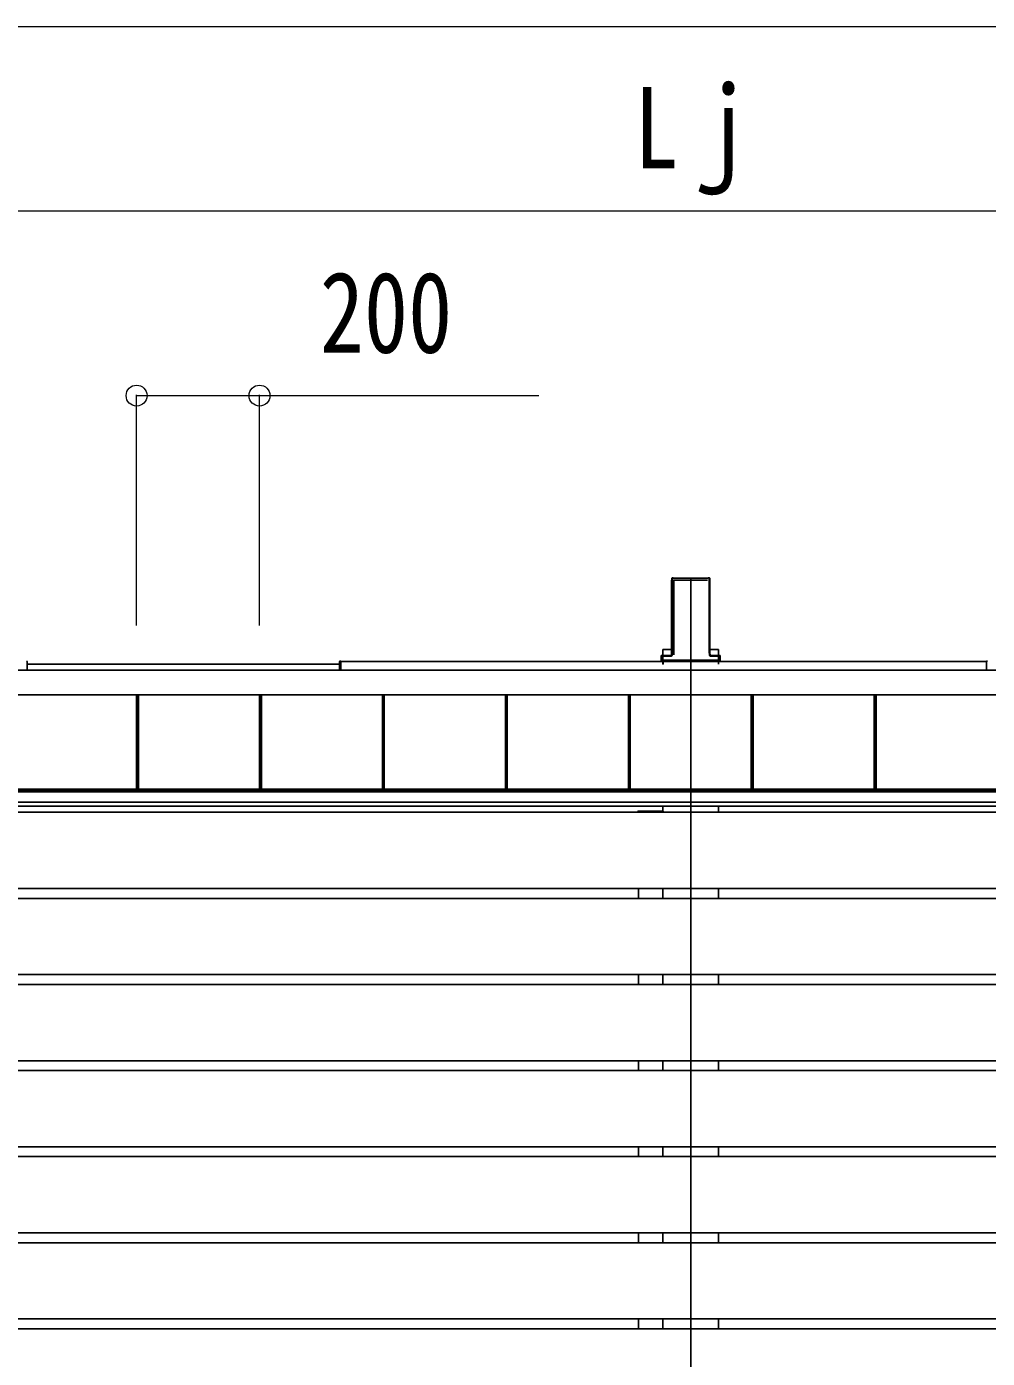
# Model space of a CAD drawing. Units: millimetres, scale not verified. Extents: x -16820 to 16820, y -11880 to 11880.
# Drawn here: x -2435 to -872, y -4648 to -2482 of the extents above; entities that cross this region are included whole.
import ezdxf
from ezdxf.enums import TextEntityAlignment as Align

# ---------------------------------------------------------------- set-up
doc = ezdxf.new("R2010")
doc.units = ezdxf.units.MM
doc.header["$LTSCALE"] = 60
doc.layers.add('0-4_YKK_12', color=2, linetype='Continuous')
doc.layers.add('0-6_YKK_A1', color=4, linetype='Continuous')
doc.layers.add('0-7_YKK_D', color=6, linetype='Continuous', lineweight=18)
doc.styles.add('ＭＳ ゴシック', font='')
doc.styles.get('ＭＳ ゴシック').set_extended_font_data('MS Gothic')

msp = doc.modelspace()

# ---------------------------------------------------------------- linework, layer by layer
at = {"layer": '0-4_YKK_12'}
msp.add_line((-1354.92, -7000), (-1354.92, -3379.97), dxfattribs=at)
at = {"layer": '0-6_YKK_A1'}
for p, q in [((-1386.17, -3385.32), (-1386.17, -3501.99)), ((-1385.81, -3379.47), (-1386.16, -3384.96)), ((-1385.37, -3379.93), (-1385.81, -3379.47)), ((-1385.31, -3379), (-1383.27, -3379)), ((-1385.31, -3379), (-1384.87, -3379.46)), ((-1385.29, -3495.94), (-1385.29, -3380.81)), ((-1384.79, -3380.49), (-1384.79, -3495.62)), ((-1382.96, -3379.33), (-1383.27, -3379)), ((-1382.96, -3379.33), (-1326.88, -3379.33)), ((-1382.42, -3382.47), (-1327.42, -3382.47)), ((-1382.42, -3503.82), (-1382.42, -3382.47)), ((-1326.88, -3379.33), (-1326.57, -3379)), ((-1326.57, -3379), (-1324.53, -3379)), ((-1325.05, -3495.62), (-1325.05, -3380.49)), ((-1324.97, -3379.46), (-1324.53, -3379)), ((-1324.55, -3380.81), (-1324.55, -3495.94)), ((-1324.03, -3379.47), (-1324.47, -3379.93)), ((-1324.03, -3379.47), (-1323.68, -3384.96)), ((-1323.67, -3385.32), (-1323.67, -3501.99)), ((-1402.33, -3512.74), (-1402.33, -3505.86)), ((-1402.29, -3504.89), (-1387.28, -3504.89)), ((-1400.33, -3505.94), (-1400.33, -3512.74)), ((-1386.75, -3505.94), (-1400.33, -3505.94)), ((-1400.12, -3495.56), (-1386.17, -3495.56)), ((-1400.12, -3504.89), (-1400.12, -3495.56)), ((-1386.18, -3502.34), (-1386.28, -3503.95)), ((-1385.76, -3504.51), (-1385.38, -3498.41)), ((-1384.88, -3498.44), (-1385.26, -3504.54)), ((-1324.58, -3504.54), (-1324.96, -3498.44)), ((-1324.46, -3498.41), (-1324.08, -3504.51)), ((-1309.72, -3495.56), (-1323.67, -3495.56)), ((-1323.66, -3502.34), (-1323.56, -3503.95)), ((-1323.09, -3505.44), (-1309.51, -3505.44)), ((-1309.51, -3505.94), (-1323.09, -3505.94)), ((-1322.56, -3504.89), (-1307.55, -3504.89)), ((-1309.72, -3504.89), (-1309.72, -3495.56)), ((-1309.51, -3505.44), (-1309.51, -3505.94)), ((-1309.51, -3512.74), (-1309.51, -3505.94)), ((-1307.52, -3505.86), (-1307.52, -3512.74)), ((-3855.12, -3528.88), (1143.58, -3528.88)), ((-2434.39, -3528.91), (-2434.39, -3515.4)), ((-2434.39, -3518.91), (-1926.39, -3518.91)), ((-1926.39, -3528.91), (-1926.39, -3515.4)), ((-1923.89, -3514.81), (-873.89, -3514.81)), ((-1923.89, -3514.81), (-1923.89, -3528.91)), ((-1402.79, -3512.74), (-1402.79, -3513.23)), ((-1402.79, -3513.23), (-1402.33, -3513.23)), ((-1400.33, -3512.74), (-1402.33, -3512.74)), ((-1400.33, -3513.23), (-1402.33, -3513.23)), ((-1402.32, -3512.74), (-1402.32, -3513.23)), ((-1400.33, -3512.74), (-1309.51, -3512.74)), ((-1400.33, -3512.74), (-1400.33, -3513.23)), ((-1400.33, -3513.23), (-1309.51, -3513.23)), ((-1400.12, -3518.91), (-1400.12, -3513.23)), ((-1400.12, -3518.91), (-1399.92, -3518.91)), ((-1399.92, -3513.23), (-1399.92, -3518.91)), ((-1398.92, -3512.89), (-1310.92, -3512.89)), ((-1309.92, -3513.23), (-1309.92, -3518.91)), ((-1309.92, -3518.91), (-1309.72, -3518.91)), ((-1309.72, -3518.91), (-1309.72, -3513.23)), ((-1307.52, -3512.74), (-1309.51, -3512.74)), ((-1309.51, -3512.74), (-1309.51, -3513.23)), ((-1307.52, -3513.23), (-1309.51, -3513.23)), ((-1307.05, -3513.23), (-1307.52, -3513.23)), ((-1307.51, -3512.74), (-1307.51, -3513.23)), ((-1307.05, -3512.74), (-1307.05, -3513.23)), ((-873.89, -3514.81), (-873.89, -3528.91)), ((-3853.42, -3568.83), (1143.58, -3568.83)), ((-3853.42, -3569.06), (1143.58, -3569.06)), ((-2256.42, -3722.7), (-2256.42, -3569.06)), ((-2253.82, -3722.7), (-2253.82, -3569.06)), ((-2253.42, -3722.7), (-2253.42, -3569.06)), ((-2056.42, -3722.7), (-2056.42, -3569.06)), ((-2053.82, -3722.7), (-2053.82, -3569.06)), ((-2053.42, -3722.7), (-2053.42, -3569.06)), ((-1856.42, -3722.7), (-1856.42, -3569.06)), ((-1853.82, -3722.7), (-1853.82, -3569.06)), ((-1853.42, -3722.7), (-1853.42, -3569.06)), ((-1656.42, -3722.7), (-1656.42, -3569.06)), ((-1653.82, -3722.7), (-1653.82, -3569.06)), ((-1653.42, -3722.7), (-1653.42, -3569.06)), ((-1456.42, -3722.7), (-1456.42, -3569.06)), ((-1453.82, -3722.7), (-1453.82, -3569.06)), ((-1453.42, -3722.7), (-1453.42, -3569.06)), ((-1256.42, -3722.7), (-1256.42, -3569.06)), ((-1253.82, -3722.7), (-1253.82, -3569.06)), ((-1253.42, -3722.7), (-1253.42, -3569.06)), ((-1056.42, -3722.7), (-1056.42, -3569.06)), ((-1053.82, -3722.7), (-1053.82, -3569.06)), ((-1053.42, -3722.7), (-1053.42, -3569.06)), ((-3855.12, -3722.7), (1141.58, -3722.7)), ((-3855.12, -3724.71), (1141.58, -3724.71)), ((-3855.12, -3726.51), (1141.58, -3726.51)), ((-3855.12, -3726.51), (1141.58, -3726.51)), ((-3855.12, -3743.48), (1141.58, -3743.48)), ((-3855.12, -3749.97), (1141.58, -3749.97)), ((-3849.42, -3760), (1139.58, -3760)), ((-1399.62, -3760), (-1440.62, -3760)), ((-1440.12, -3760), (-1400.12, -3760)), ((-1400.12, -3760), (-1400.12, -3749.97)), ((-1399.62, -3760), (-1399.62, -3758)), ((-1309.72, -3760), (-1309.72, -3749.97)), ((-3849.42, -3884), (1139.58, -3884)), ((-1440.12, -3884), (-1440.12, -3900)), ((-1400.12, -3900), (-1400.12, -3884)), ((-1400.12, -3884), (-1400.12, -3900)), ((-1309.72, -3900), (-1309.72, -3884)), ((-3849.42, -3900), (1139.58, -3900)), ((-3849.42, -4024), (1139.58, -4024)), ((-1440.12, -4024), (-1440.12, -4040)), ((-1400.12, -4040), (-1400.12, -4024)), ((-1400.12, -4024), (-1400.12, -4040)), ((-1309.72, -4040), (-1309.72, -4024)), ((-3849.42, -4040), (1139.58, -4040)), ((-3849.42, -4164), (1139.58, -4164)), ((-1440.12, -4164), (-1440.12, -4180)), ((-1400.12, -4180), (-1400.12, -4164)), ((-1400.12, -4164), (-1400.12, -4180)), ((-1309.72, -4180), (-1309.72, -4164)), ((-3849.42, -4180), (1139.58, -4180)), ((-3849.42, -4304), (1139.58, -4304)), ((-1440.12, -4304), (-1440.12, -4320)), ((-1400.12, -4320), (-1400.12, -4304)), ((-1400.12, -4304), (-1400.12, -4320)), ((-1309.72, -4320), (-1309.72, -4304)), ((-3849.42, -4320), (1139.58, -4320)), ((-3849.42, -4444), (1139.58, -4444)), ((-3849.42, -4460), (1139.58, -4460)), ((-1440.12, -4444), (-1440.12, -4460)), ((-1400.12, -4460), (-1400.12, -4444)), ((-1400.12, -4444), (-1400.12, -4460)), ((-1309.72, -4460), (-1309.72, -4444)), ((-3849.42, -4584), (1139.58, -4584)), ((-1440.12, -4584), (-1440.12, -4600)), ((-1400.12, -4600), (-1400.12, -4584)), ((-1400.12, -4584), (-1400.12, -4600)), ((-1309.72, -4600), (-1309.72, -4584)), ((-3849.42, -4600), (1139.58, -4600))]:
    msp.add_line(p, q, dxfattribs=at)
for points in [[(-1402.79, -3505.39), (-1402.79, -3512.74), (-1402.33, -3512.74)], [(-1400.33, -3505.94), (-1400.33, -3505.44), (-1386.75, -3505.44)], [(-1307.05, -3505.39), (-1307.05, -3512.74), (-1307.52, -3512.74)], [(-1925.45, -3514.41), (-1923.89, -3514.31), (-1923.89, -3515.31), (-1923.89, -3528.91)], [(-872.33, -3514.41), (-873.89, -3514.31), (-873.89, -3515.31), (-873.89, -3528.91)], [(-1440.62, -3760), (-1440.62, -3758), (-1399.62, -3758)]]:
    msp.add_lwpolyline(points, dxfattribs=at)
for centre, radius, start, end in [((-1401.82, -3505.86), 0.501, 90.24971, 179.75029), ((-1308.02, -3505.86), 0.501, 0.24971, 89.75029), ((-2435.39, -3515.4), 1, 0, 86.5), ((-1925.39, -3515.4), 1, 93.5, 180)]:
    msp.add_arc(centre, radius, start, end, dxfattribs=at)
for centre, major_axis, ratio, start_param, end_param in [((-1386.13, -3384.96), (0.031, 0.5), 0.061627, 1.5746234, 2.3600215), ((-1385.31, -3379.5), (0.346, -0.364), 0.996462, 2.3838095, 3.8892836), ((-1385.6, -3382.97), (0.22, 3.04), 0.070684, 5.5043854, 6.2286971), ((-1385.1, -3382.99), (0.22, 3.54), 0.060877, 5.5025319, 6.2268436), ((-1324.74, -3382.99), (-0.22, 3.54), 0.060877, 0.0563417, 0.7806534), ((-1324.24, -3382.97), (-0.22, 3.04), 0.070684, 0.0544883, 0.7787999), ((-1324.53, -3379.5), (-0.346, -0.364), 0.996462, 2.3939017, 3.8993758), ((-1323.71, -3384.96), (-0.031, 0.5), 0.061627, 3.9231638, 4.7085619), ((-1402.29, -3505.39), (0.355, -0.355), 0.99628, 2.358058, 3.9251274), ((-1400.33, -3505.85), (2, 0), 0.045872, 3.2026792, 4.712389), ((-1400.33, -3505.35), (1.5, 0), 0.061163, 3.2026792, 4.712389), ((-1387.28, -3503.89), (0.691, -0.728), 0.996462, 5.5254021, 7.0308762), ((-1386.76, -3504.44), (-0.693, 0.73), 0.992955, 2.3838095, 3.8892836), ((-1386.76, -3504.44), (1.04, -1.09), 0.996462, 5.5254021, 7.0308762), ((-1386.21, -3502.34), (0.031, 0.5), 0.061627, 4.716216, 5.5016142), ((-1385.6, -3498.41), (0.22, 3.5), 0.061627, 4.716216, 5.5016142), ((-1385.1, -3498.44), (0.22, 4), 0.053972, 4.7153191, 5.5007173), ((-1324.74, -3498.44), (-0.22, 4), 0.053972, 0.782468, 1.5678662), ((-1323.08, -3504.44), (-1.04, -1.09), 0.996462, 5.5354944, 7.0409685), ((-1324.24, -3498.41), (-0.22, 3.5), 0.061627, 0.7815711, 1.5669693), ((-1323.08, -3504.44), (0.693, 0.73), 0.992955, 2.3939017, 3.8993758), ((-1323.63, -3502.34), (-0.031, 0.5), 0.061627, 0.7815711, 1.5669693), ((-1322.56, -3503.89), (-0.691, -0.728), 0.996462, 5.5354944, 7.0409685), ((-1309.51, -3505.35), (1.5, 0), 0.061163, 4.712389, 6.2220988), ((-1309.51, -3505.85), (2, 0), 0.045872, 4.712389, 6.2220988), ((-1307.55, -3505.39), (-0.355, -0.355), 0.99628, 2.358058, 3.9251274)]:
    msp.add_ellipse(centre, major_axis=major_axis, ratio=ratio, start_param=start_param, end_param=end_param, dxfattribs=at)
at = {"layer": '0-7_YKK_D', "color": 1}
msp.add_line((-8662.92, -2482.47), (950.08, -2482.47), dxfattribs=at)
at = {"layer": '0-7_YKK_D'}
for p, q in [((1150.08, -2782.47), (-3852.92, -2782.47)), ((-2256.42, -3456.42), (-2256.42, -3081.47)), ((-2056.42, -3456.42), (-2056.42, -3081.47))]:
    msp.add_line(p, q, dxfattribs=at)
msp.add_lwpolyline([(-2256.42, -3082.47), (-2056.42, -3082.47), (-1602.02, -3082.47)], dxfattribs=at)
for centre in [(-2256.42, -3082.47), (-2056.42, -3082.47)]:
    msp.add_circle(centre, 17, dxfattribs=at)

# ---------------------------------------------------------------- texts
at = {"layer": '0-7_YKK_D', "style": 'ＭＳ ゴシック', "width": 0.8}
for s, p in [('Lｊ', (-1446.74, -2752.47)), ('200', (-1958.42, -3052.47))]:
    msp.add_text(s, height=132, dxfattribs=at).set_placement(p, align=Align.BOTTOM_LEFT)

doc.saveas('drawing.dxf')
